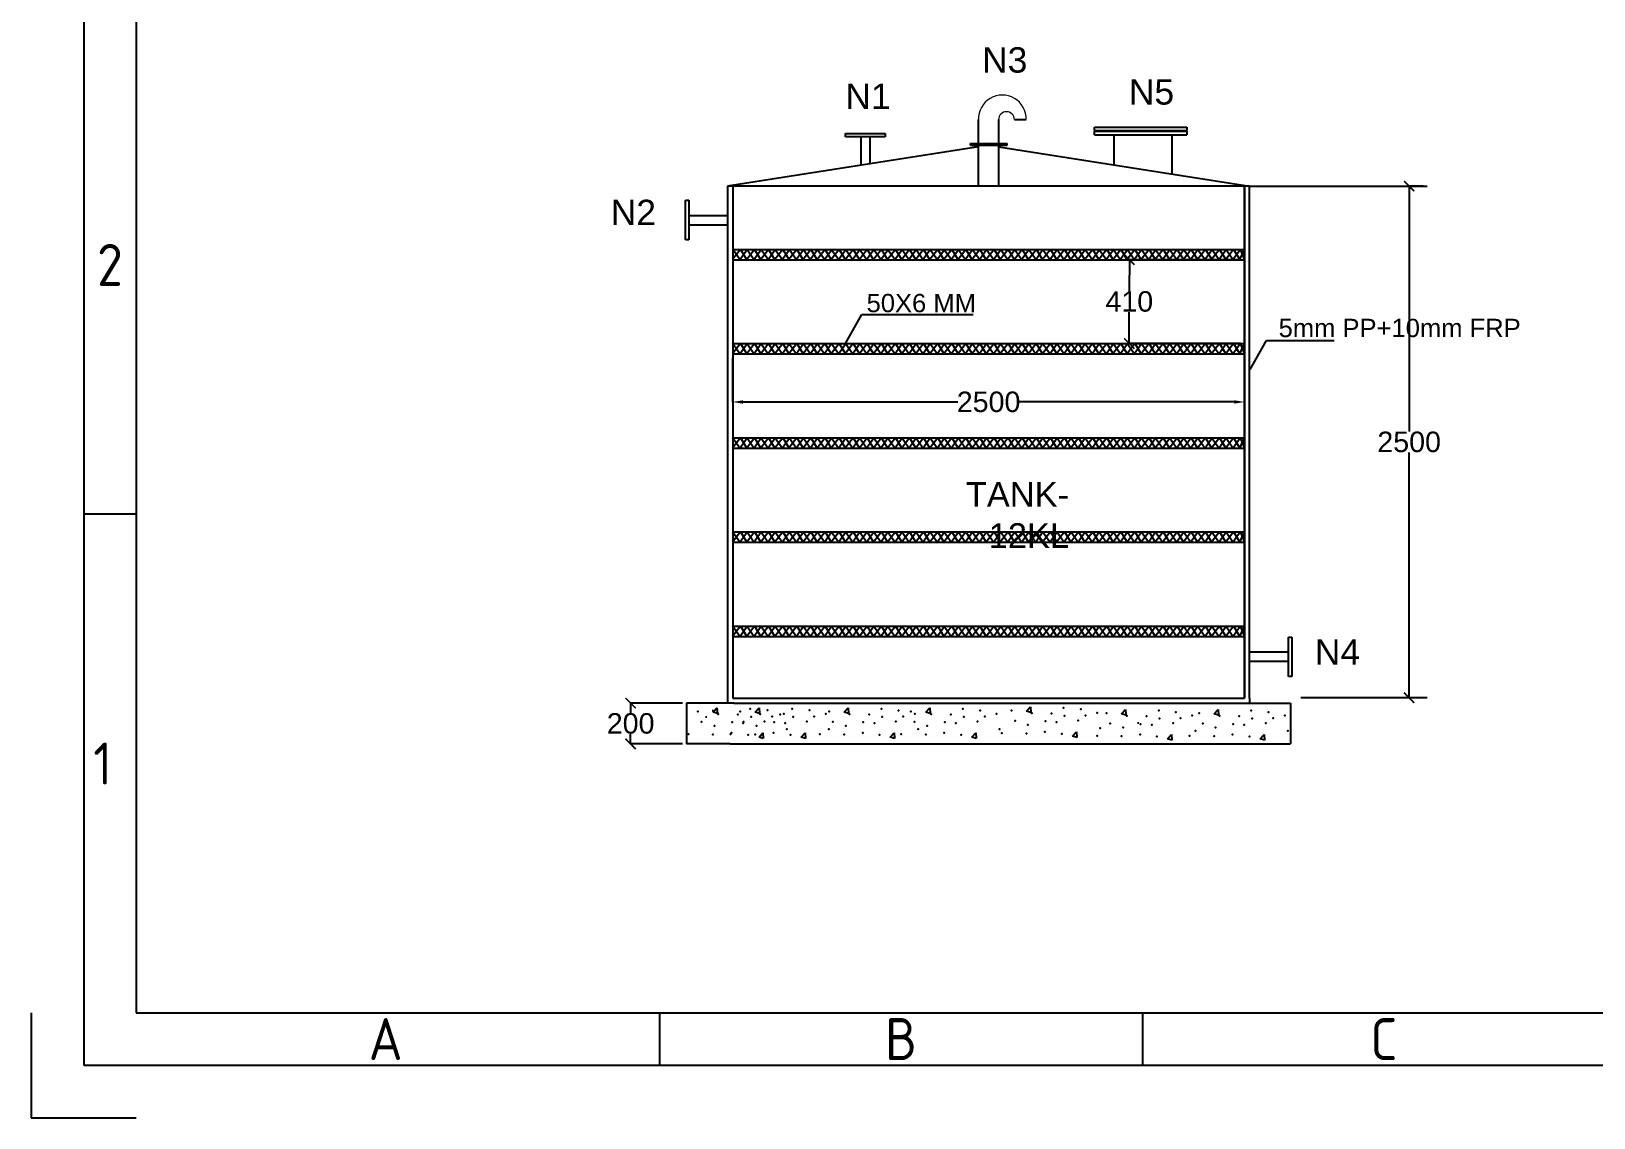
# Model space of a CAD drawing. Header units: millimetres. Extents: x 28040 to 97772, y -4599999986130 to 21571.
# Drawn here: x 45674 to 53305, y 10759 to 16065 of the extents above; entities that cross this region are included whole.
import ezdxf
from ezdxf.enums import TextEntityAlignment as Align

# ---------------------------------------------------------------- set-up
doc = ezdxf.new("R2010")
doc.units = ezdxf.units.MM
doc.header["$LTSCALE"] = 200
doc.header["$MEASUREMENT"] = 0
doc.styles.add('ISOCP', font='isocp.shx')
doc.styles.get("Standard").update_dxf_attribs({"font": 'arial.ttf'})
doc.dimstyles.get("Standard").update_dxf_attribs({"dimtxt": 100, "dimasz": 50, "dimexe": 0.18, "dimexo": 20, "dimgap": 0.5, "dimtad": 0, "dimtih": 1, "dimtoh": 1, "dimdec": 0, "dimzin": 0, "dimdsep": 46, "dimtxsty": 'Standard', "dimcen": 0.09, "dimadec": 0, "dimazin": 0, "dimtfac": 1, "dimtdec": 0, "dimtofl": 0, "dimtmove": 0, "dimatfit": 3, "dimfxl": 1, "dimtolj": 1, "dimtzin": 0, "dimarcsym": 0})

# ---------------------------------------------------------------- blocks, each defined once
blk = doc.blocks.new('*D99')
at = {"color": 0, "lineweight": -2, "transparency": 16777216}
for p, q in [((49099.7, 14469.4), (49099.7, 14254.2)), ((51599.8, 14469.4), (51599.8, 14254.2)), ((49149.7, 14254.4), (50199.2, 14254.4)), ((51549.8, 14254.4), (50500.2, 14254.4))]:
    blk.add_line(p, q, dxfattribs=at)
at = {"color": 0, "linetype": 'Continuous', "transparency": 16777216}
for points in [[(49149.7, 14262.7), (49149.7, 14246.1), (49099.7, 14254.4)], [(51549.8, 14262.7), (51549.8, 14246.1), (51599.8, 14254.4)]]:
    blk.add_solid(points, dxfattribs=at)
at = {"layer": 'Defpoints', "color": 0, "linetype": 'Continuous', "transparency": 16777216}
for p in [(49099.7, 14489.4), (51599.8, 14489.4), (51599.8, 14254.4)]:
    blk.add_point(p, dxfattribs=at)
at = {"color": 0, "linetype": 'Continuous', "transparency": 16777216, "insert": (50349.7, 14254.4), "char_height": 100, "attachment_point": 5}
blk.add_mtext('\\A1;2500', dxfattribs=at)
blk = doc.blocks.new('_ArchTick')
at = {"color": 0, "linetype": 'ByBlock', "const_width": 0.15}
blk.add_lwpolyline([(-0.5, -0.5), (0.5, 0.5)], dxfattribs=at)
blk = doc.blocks.new('*D96')
at = {"color": 0, "lineweight": -2, "transparency": 16777216}
for p, q in [((52472.3, 15308.1), (52403.6, 15308.1)), ((52403.7, 15308.1), (52403.7, 14110.6)), ((52403.7, 12809.9), (52403.7, 14007.4)), ((52472.3, 12809.9), (52403.6, 12809.9))]:
    blk.add_line(p, q, dxfattribs=at)
at = {"layer": 'Defpoints', "color": 0, "linetype": 'Continuous', "transparency": 16777216}
for p in [(52492.3, 15308.1), (52403.7, 12809.9), (52492.3, 12809.9)]:
    blk.add_point(p, dxfattribs=at)
at = {"color": 0, "linetype": 'Continuous', "lineweight": -2, "transparency": 16777216, "xscale": 50, "yscale": 50, "zscale": 50}
for p, rotation in [((52403.7, 15308.1), 90), ((52403.7, 12809.9), 270)]:
    blk.add_blockref('_ArchTick', p, dxfattribs=dict(at, rotation=rotation))
at = {"color": 0, "linetype": 'Continuous', "transparency": 16777216, "insert": (52403.7, 14059), "char_height": 100, "attachment_point": 5}
blk.add_mtext('\\A1;2500', dxfattribs=at)
blk = doc.blocks.new('*D97')
at = {"color": 0, "lineweight": -2, "transparency": 16777216}
for p, q in [((51579.9, 14949.4), (51036.9, 14949.8)), ((51037.1, 14949.8), (51037, 14796.3)), ((51036.9, 14539.8), (51037, 14693.2)), ((51579.6, 14539.4), (51036.7, 14539.8))]:
    blk.add_line(p, q, dxfattribs=at)
at = {"layer": 'Defpoints', "color": 0, "linetype": 'Continuous', "transparency": 16777216}
for p in [(51599.9, 14949.4), (51036.9, 14539.8), (51599.6, 14539.4)]:
    blk.add_point(p, dxfattribs=at)
at = {"color": 0, "linetype": 'Continuous', "lineweight": -2, "transparency": 16777216, "xscale": 50, "yscale": 50, "zscale": 50}
for p, rotation in [((51037.1, 14949.8), 89.96324963914192), ((51036.9, 14539.8), 269.9632496391418)]:
    blk.add_blockref('_ArchTick', p, dxfattribs=dict(at, rotation=rotation))
at = {"color": 0, "linetype": 'Continuous', "transparency": 16777216, "insert": (51037, 14744.8), "char_height": 100, "attachment_point": 5}
blk.add_mtext('\\A1;410', dxfattribs=at)
blk = doc.blocks.new('*D98')
at = {"color": 0, "lineweight": -2, "transparency": 16777216}
for p, q in [((48854.8, 12783.6), (48601.3, 12783.6)), ((48601.5, 12783.6), (48601.5, 12735.5)), ((48601.5, 12584.4), (48601.5, 12632.4)), ((48854.8, 12584.4), (48601.3, 12584.4))]:
    blk.add_line(p, q, dxfattribs=at)
at = {"layer": 'Defpoints', "color": 0, "linetype": 'Continuous', "transparency": 16777216}
for p in [(48874.8, 12783.6), (48601.5, 12584.4), (48874.8, 12584.4)]:
    blk.add_point(p, dxfattribs=at)
at = {"color": 0, "linetype": 'Continuous', "lineweight": -2, "transparency": 16777216, "xscale": 50, "yscale": 50, "zscale": 50}
for p, rotation in [((48601.5, 12783.6), 90), ((48601.5, 12584.4), 270)]:
    blk.add_blockref('_ArchTick', p, dxfattribs=dict(at, rotation=rotation))
at = {"color": 0, "linetype": 'Continuous', "transparency": 16777216, "insert": (48601.5, 12684), "char_height": 100, "attachment_point": 5}
blk.add_mtext('\\A1;200', dxfattribs=at)

msp = doc.modelspace()

# ---------------------------------------------------------------- hatches: boundary and pattern name
h = msp.add_hatch()
h.set_pattern_fill('AR-CONC', color=256, scale=150)
h.set_pattern_definition([(50, (52078.6, 13166), (1075.9, -94.13), [112.5, -1237.5]), (355, (52078.6, 13166), (-208.13, 1128.3), [90, -990]), (100.45, (52168.3, 13158.2), (867.76, 1034.16), [95.6, -1051.7]), (46.184, (52078.6, 13466), (1600.86, -248.3), [168.75, -1856.25]), (96.636, (52212, 13445.3), (1402, 1461.2), [143.4, -1577.57]), (351.184, (52078.6, 13466), (1402, 1461.2), [135, -1485]), (21, (52228.6, 13391), (895.36, -603.93), [112.5, -1237.5]), (326, (52228.6, 13391), (364.97, 1087.73), [90, -990]), (71.45, (52303.2, 13340.7), (1260.33, 483.8), [95.6, -1051.71]), (37.5, (52078.63, 13166.03), (18.24, 499.34), [0, -978, 0, -1005, 0, -993.75]), (7.5, (52078.6, 13166.03), (394.6, 591.62), [0, -573, 0, -955.5, 0, -378.75]), (327.5, (51744.13, 13166.03), (800.734, -33.83), [0, -375, 0, -1170, 0, -1552.5]), (317.5, (51594.1, 13166), (874.78, 150.16), [0, -487.5, 0, -777, 0, -1102.5])])
h.paths.add_polyline_path([(51824.8, 12783.6), (51624.8, 12783.6), (51604.8, 12783.6), (49104.8, 12783.6), (49074.8, 12783.6), (48874.8, 12783.6), (48874.8, 12584.4), (49057.4, 12584.4), (49087.4, 12584.4), (51587.4, 12584.4), (51607.3, 12584.4), (51807.3, 12584.4), (51824.8, 12584.4)])

# ---------------------------------------------------------------- linework, layer by layer
at = {"color": 0}
for p, q in [((45930.4, 21267.3), (45930.4, 11014.9)), ((46186.7, 21011), (46186.7, 11271.3)), ((46186.7, 13706.2), (45930.4, 13706.2)), ((45674.1, 11271.3), (45674.1, 10758.6)), ((46186.7, 11271.3), (60559.1, 11271.3)), ((48743.2, 11271.3), (48743.2, 11014.9)), ((51101.2, 11271.3), (51101.2, 11014.9)), ((45930.4, 11014.9), (60815.4, 11014.9)), ((45674.1, 10758.6), (46186.7, 10758.6))]:
    msp.add_line(p, q, dxfattribs=at)
at = {"linetype": 'Continuous'}
for p, q in [((50299.8, 15508.1), (50299.8, 15633.5)), ((50399.8, 15508.1), (50399.8, 15633.5)), ((50299.8, 15500.1), (49074.8, 15308.1)), ((50260.6, 15516.3), (50440.7, 15516.3)), ((50260.6, 15508.1), (50260.6, 15516.3)), ((50260.6, 15508.1), (50440.7, 15508.1)), ((50299.8, 15308.1), (50299.8, 15508.1)), ((50399.8, 15308.1), (50399.8, 15508.1)), ((50399.8, 15500.1), (51624.8, 15308.1)), ((50440.7, 15508.1), (50440.7, 15516.3)), ((49099.8, 15308.1), (49074.8, 15308.1)), ((51624.8, 15308.1), (52492.3, 15308.1)), ((49650.1, 14539.4), (49730.9, 14681.9)), ((49730.9, 14681.9), (50061.6, 14681.9)), ((50061.6, 14681.9), (50273.6, 14681.9)), ((51626.7, 14412.7), (51707.5, 14555.2)), ((51707.5, 14555.2), (52038.1, 14555.2)), ((52492.3, 12809.9), (51874.8, 12809.9))]:
    msp.add_line(p, q, dxfattribs=at)
for p, q in [((50476, 15633.5), (50533.7, 15633.5)), ((50866.2, 15597.2), (51318.3, 15597.2)), ((50866.2, 15580.2), (50866.2, 15597.2)), ((50866.2, 15580.2), (51318.3, 15580.2)), ((50866.2, 15576.5), (51318.3, 15576.5)), ((50866.2, 15559.5), (50866.2, 15576.5)), ((51318.3, 15597.2), (51318.3, 15580.2)), ((51318.3, 15576.5), (51318.3, 15559.5)), ((49651.3, 15566), (49725, 15566)), ((49651.3, 15549), (49651.3, 15566)), ((49725, 15549), (49651.3, 15549)), ((49725, 15566), (49770.3, 15566)), ((49725, 15549), (49725, 15410)), ((49844, 15549), (49725, 15549)), ((49770.3, 15566), (49844, 15566)), ((49770.3, 15549), (49770.3, 15417.1)), ((49844, 15566), (49844, 15549)), ((50866.2, 15559.5), (51318.3, 15559.5)), ((50961.9, 15559.5), (50961.2, 15412.1)), ((51244.6, 15559.5), (51244.6, 15367.7)), ((49074.8, 15308.1), (49074.8, 12806.3)), ((49099.8, 15308.1), (49099.8, 12808.1)), ((51624.8, 15308.1), (49099.8, 15308.1)), ((51599.8, 15308.1), (51599.8, 12808.1)), ((51599.8, 12808.1), (51599.8, 15308.1)), ((51599.8, 15308.1), (51599.8, 14848.1)), ((51624.8, 12808.1), (51624.8, 15308.1)), ((48868.9, 15165.6), (48868.9, 15239.3)), ((48868.9, 15239.3), (48885.9, 15239.3)), ((48885.9, 15239.3), (48885.9, 15120.3)), ((48868.9, 15120.3), (48868.9, 15165.6)), ((48868.9, 15046.6), (48868.9, 15120.3)), ((48885.9, 15165.6), (49074.8, 15165.6)), ((48885.9, 15120.3), (49074.8, 15120.3)), ((48885.9, 15120.3), (48885.9, 15046.6)), ((48885.9, 15046.6), (48868.9, 15046.6)), ((49138, 14999.4), (49099.7, 14949.5)), ((49099.8, 14999.4), (51599.8, 14999.4)), ((49134.7, 14949.5), (49099.8, 14999.4)), ((49134.7, 14949.5), (49170.4, 14999.4)), ((49138, 14999.4), (49168.6, 14949.4)), ((49206.8, 14999.4), (49168.5, 14949.5)), ((49203.6, 14949.5), (49168.6, 14999.4)), ((49203.6, 14949.5), (49239.2, 14999.4)), ((49206.8, 14999.4), (49237.4, 14949.4)), ((49275.6, 14999.4), (49237.3, 14949.5)), ((49272.4, 14949.5), (49237.4, 14999.4)), ((49272.4, 14949.5), (49308, 14999.4)), ((49275.6, 14999.4), (49306.2, 14949.4)), ((49344.4, 14999.4), (49306.1, 14949.5)), ((49341.2, 14949.5), (49306.2, 14999.4)), ((49341.2, 14949.5), (49376.8, 14999.4)), ((49344.4, 14999.4), (49375, 14949.4)), ((49413.2, 14999.4), (49374.9, 14949.5)), ((49410, 14949.5), (49375, 14999.4)), ((49410, 14949.5), (49445.6, 14999.4)), ((49413.2, 14999.4), (49443.9, 14949.4)), ((49482, 14999.4), (49443.7, 14949.5)), ((49478.8, 14949.5), (49443.9, 14999.4)), ((49478.8, 14949.5), (49514.4, 14999.4)), ((49482, 14999.4), (49512.7, 14949.4)), ((49550.8, 14999.4), (49512.5, 14949.5)), ((49547.6, 14949.5), (49512.7, 14999.4)), ((49547.6, 14949.5), (49583.3, 14999.4)), ((49550.8, 14999.4), (49581.5, 14949.4)), ((49619.6, 14999.4), (49581.3, 14949.5)), ((49616.4, 14949.5), (49581.5, 14999.4)), ((49616.4, 14949.5), (49652.1, 14999.4)), ((49619.6, 14999.4), (49650.3, 14949.4)), ((49688.4, 14999.4), (49650.1, 14949.5)), ((49685.2, 14949.5), (49650.3, 14999.4)), ((49685.2, 14949.5), (49720.9, 14999.4)), ((49688.4, 14999.4), (49719.1, 14949.4)), ((49757.3, 14999.4), (49718.9, 14949.5)), ((49754, 14949.5), (49719.1, 14999.4)), ((49754, 14949.5), (49789.7, 14999.4)), ((49757.3, 14999.4), (49787.9, 14949.4)), ((49826.1, 14999.4), (49787.7, 14949.5)), ((49822.8, 14949.5), (49787.9, 14999.4)), ((49822.8, 14949.5), (49858.5, 14999.4)), ((49826.1, 14999.4), (49856.7, 14949.4)), ((49894.9, 14999.4), (49856.5, 14949.5)), ((49891.6, 14949.5), (49856.7, 14999.4)), ((49891.6, 14949.5), (49927.3, 14999.4)), ((49894.9, 14999.4), (49925.5, 14949.4)), ((49963.7, 14999.4), (49925.3, 14949.5)), ((49960.4, 14949.5), (49925.5, 14999.4)), ((49960.4, 14949.5), (49996.1, 14999.4)), ((49963.7, 14999.4), (49994.3, 14949.4)), ((50032.5, 14999.4), (49994.2, 14949.5)), ((50029.2, 14949.5), (49994.3, 14999.4)), ((50029.2, 14949.5), (50064.9, 14999.4)), ((50032.5, 14999.4), (50063.1, 14949.4)), ((50101.3, 14999.4), (50063, 14949.5)), ((50098, 14949.5), (50063.1, 14999.4)), ((50098, 14949.5), (50133.7, 14999.4)), ((50101.3, 14999.4), (50131.9, 14949.4)), ((50170.1, 14999.4), (50131.8, 14949.5)), ((50166.9, 14949.5), (50131.9, 14999.4)), ((50166.9, 14949.5), (50202.5, 14999.4)), ((50170.1, 14999.4), (50200.7, 14949.4)), ((50238.9, 14999.4), (50200.6, 14949.5)), ((50235.7, 14949.5), (50200.7, 14999.4)), ((50235.7, 14949.5), (50271.3, 14999.4)), ((50238.9, 14999.4), (50269.5, 14949.4)), ((50307.7, 14999.4), (50269.4, 14949.5)), ((50304.5, 14949.5), (50269.5, 14999.4)), ((50304.5, 14949.5), (50340.1, 14999.4)), ((50307.7, 14999.4), (50338.4, 14949.4)), ((50376.5, 14999.4), (50338.2, 14949.5)), ((50373.3, 14949.5), (50338.4, 14999.4)), ((50373.3, 14949.5), (50408.9, 14999.4)), ((50376.5, 14999.4), (50407.2, 14949.4)), ((50445.3, 14999.4), (50407, 14949.5)), ((50442.1, 14949.5), (50407.2, 14999.4)), ((50442.1, 14949.5), (50477.7, 14999.4)), ((50445.3, 14999.4), (50476, 14949.4)), ((50514.1, 14999.4), (50475.8, 14949.5)), ((50510.9, 14949.5), (50476, 14999.4)), ((50510.9, 14949.5), (50546.6, 14999.4)), ((50514.1, 14999.4), (50544.8, 14949.4)), ((50582.9, 14999.4), (50544.6, 14949.5)), ((50579.7, 14949.5), (50544.8, 14999.4)), ((50579.7, 14949.5), (50615.4, 14999.4)), ((50582.9, 14999.4), (50613.6, 14949.4)), ((50651.8, 14999.4), (50613.4, 14949.5)), ((50648.5, 14949.5), (50613.6, 14999.4)), ((50648.5, 14949.5), (50684.2, 14999.4)), ((50651.8, 14999.4), (50682.4, 14949.4)), ((50720.6, 14999.4), (50682.2, 14949.5)), ((50717.3, 14949.5), (50682.4, 14999.4)), ((50717.3, 14949.5), (50753, 14999.4)), ((50720.6, 14999.4), (50751.2, 14949.4)), ((50789.4, 14999.4), (50751, 14949.5)), ((50786.1, 14949.5), (50751.2, 14999.4)), ((50786.1, 14949.5), (50821.8, 14999.4)), ((50789.4, 14999.4), (50820, 14949.4)), ((50858.2, 14999.4), (50819.8, 14949.5)), ((50854.9, 14949.5), (50820, 14999.4)), ((50854.9, 14949.5), (50890.6, 14999.4)), ((50858.2, 14999.4), (50888.8, 14949.4)), ((50927, 14999.4), (50888.6, 14949.5)), ((50923.7, 14949.5), (50888.8, 14999.4)), ((50923.7, 14949.5), (50959.4, 14999.4)), ((50927, 14999.4), (50957.6, 14949.4)), ((50995.8, 14999.4), (50957.5, 14949.5)), ((50992.5, 14949.5), (50957.6, 14999.4)), ((50992.5, 14949.5), (51028.2, 14999.4)), ((50995.8, 14999.4), (51026.4, 14949.4)), ((51064.6, 14999.4), (51026.3, 14949.5)), ((51061.3, 14949.5), (51026.4, 14999.4)), ((51061.3, 14949.5), (51097, 14999.4)), ((51064.6, 14999.4), (51095.2, 14949.4)), ((51133.4, 14999.5), (51095.1, 14949.6)), ((51130.2, 14949.6), (51095.2, 14999.5)), ((51130.2, 14949.6), (51165.8, 14999.5)), ((51133.4, 14999.5), (51164, 14949.5)), ((51202.2, 14999.5), (51163.9, 14949.6)), ((51199, 14949.6), (51164, 14999.5)), ((51199, 14949.6), (51234.6, 14999.5)), ((51202.2, 14999.5), (51232.8, 14949.5)), ((51271, 14999.5), (51232.7, 14949.6)), ((51267.8, 14949.6), (51232.8, 14999.5)), ((51267.8, 14949.6), (51303.4, 14999.5)), ((51271, 14999.5), (51301.7, 14949.5)), ((51339.8, 14999.5), (51301.5, 14949.6)), ((51336.6, 14949.6), (51301.7, 14999.5)), ((51336.6, 14949.6), (51372.2, 14999.5)), ((51339.8, 14999.5), (51370.5, 14949.5)), ((51408.6, 14999.5), (51370.3, 14949.6)), ((51405.4, 14949.6), (51370.5, 14999.5)), ((51405.4, 14949.6), (51441.1, 14999.5)), ((51408.6, 14999.5), (51439.3, 14949.5)), ((51477.4, 14999.5), (51439.1, 14949.6)), ((51474.2, 14949.6), (51439.3, 14999.5)), ((51474.2, 14949.6), (51509.9, 14999.5)), ((51477.4, 14999.5), (51508.1, 14949.5)), ((51546.2, 14999.5), (51507.9, 14949.6)), ((51543, 14949.6), (51508.1, 14999.5)), ((51543, 14949.6), (51578.7, 14999.5)), ((51546.2, 14999.5), (51576.9, 14949.5)), ((51576.9, 14949.5), (51599.8, 14999.4)), ((51578.7, 14999.5), (51599.9, 14949.4)), ((49099.8, 14949.4), (51599.9, 14949.4)), ((49137.8, 14539.4), (49099.5, 14489.5)), ((49099.7, 14539.4), (51599.6, 14539.4)), ((49134.6, 14489.5), (49099.7, 14539.4)), ((49134.6, 14489.5), (49170.3, 14539.4)), ((49137.8, 14539.4), (49168.5, 14489.4)), ((49206.7, 14539.4), (49168.3, 14489.5)), ((49203.4, 14489.5), (49168.5, 14539.4)), ((49203.4, 14489.5), (49239.1, 14539.4)), ((49206.7, 14539.4), (49237.3, 14489.4)), ((49275.5, 14539.4), (49237.1, 14489.5)), ((49272.2, 14489.5), (49237.3, 14539.4)), ((49272.2, 14489.5), (49307.9, 14539.4)), ((49275.5, 14539.4), (49306.1, 14489.4)), ((49344.3, 14539.4), (49305.9, 14489.5)), ((49341, 14489.5), (49306.1, 14539.4)), ((49341, 14489.5), (49376.7, 14539.4)), ((49344.3, 14539.4), (49374.9, 14489.4)), ((49413.1, 14539.4), (49374.7, 14489.5)), ((49409.8, 14489.5), (49374.9, 14539.4)), ((49409.8, 14489.5), (49445.5, 14539.4)), ((49413.1, 14539.4), (49443.7, 14489.4)), ((49481.9, 14539.4), (49443.5, 14489.5)), ((49478.6, 14489.5), (49443.7, 14539.4)), ((49478.6, 14489.5), (49514.3, 14539.4)), ((49481.9, 14539.4), (49512.5, 14489.4)), ((49550.7, 14539.4), (49512.4, 14489.5)), ((49547.4, 14489.5), (49512.5, 14539.4)), ((49547.4, 14489.5), (49583.1, 14539.4)), ((49550.7, 14539.4), (49581.3, 14489.4)), ((49619.5, 14539.4), (49581.2, 14489.5)), ((49616.3, 14489.5), (49581.3, 14539.4)), ((49616.3, 14489.5), (49651.9, 14539.4)), ((49619.5, 14539.4), (49650.1, 14489.4)), ((49688.3, 14539.4), (49650, 14489.5)), ((49685.1, 14489.5), (49650.1, 14539.4)), ((49685.1, 14489.5), (49720.7, 14539.4)), ((49688.3, 14539.4), (49718.9, 14489.4)), ((49757.1, 14539.4), (49718.8, 14489.5)), ((49753.9, 14489.5), (49718.9, 14539.4)), ((49753.9, 14489.5), (49789.5, 14539.4)), ((49757.1, 14539.4), (49787.7, 14489.4)), ((49825.9, 14539.4), (49787.6, 14489.5)), ((49822.7, 14489.5), (49787.7, 14539.4)), ((49822.7, 14489.5), (49858.3, 14539.4)), ((49825.9, 14539.4), (49856.6, 14489.4)), ((49894.7, 14539.4), (49856.4, 14489.5)), ((49891.5, 14489.5), (49856.6, 14539.4)), ((49891.5, 14489.5), (49927.1, 14539.4)), ((49894.7, 14539.4), (49925.4, 14489.4)), ((49963.5, 14539.4), (49925.2, 14489.5)), ((49960.3, 14489.5), (49925.4, 14539.4)), ((49960.3, 14489.5), (49996, 14539.4)), ((49963.5, 14539.4), (49994.2, 14489.4)), ((50032.3, 14539.4), (49994, 14489.5)), ((50029.1, 14489.5), (49994.2, 14539.4)), ((50029.1, 14489.5), (50064.8, 14539.4)), ((50032.3, 14539.4), (50063, 14489.4)), ((50101.1, 14539.4), (50062.8, 14489.5)), ((50097.9, 14489.5), (50063, 14539.4)), ((50097.9, 14489.5), (50133.6, 14539.4)), ((50101.1, 14539.4), (50131.8, 14489.4)), ((50170, 14539.4), (50131.6, 14489.5)), ((50166.7, 14489.5), (50131.8, 14539.4)), ((50166.7, 14489.5), (50202.4, 14539.4)), ((50170, 14539.4), (50200.6, 14489.4)), ((50238.8, 14539.4), (50200.4, 14489.5)), ((50235.5, 14489.5), (50200.6, 14539.4)), ((50235.5, 14489.5), (50271.2, 14539.4)), ((50238.8, 14539.4), (50269.4, 14489.4)), ((50307.6, 14539.4), (50269.2, 14489.5)), ((50304.3, 14489.5), (50269.4, 14539.4)), ((50304.3, 14489.5), (50340, 14539.4)), ((50307.6, 14539.4), (50338.2, 14489.4)), ((50376.4, 14539.4), (50338, 14489.5)), ((50373.1, 14489.5), (50338.2, 14539.4)), ((50373.1, 14489.5), (50408.8, 14539.4)), ((50376.4, 14539.4), (50407, 14489.4)), ((50445.2, 14539.4), (50406.9, 14489.5)), ((50441.9, 14489.5), (50407, 14539.4)), ((50441.9, 14489.5), (50477.6, 14539.4)), ((50445.2, 14539.4), (50475.8, 14489.4)), ((50514, 14539.4), (50475.7, 14489.5)), ((50510.7, 14489.5), (50475.8, 14539.4)), ((50510.7, 14489.5), (50546.4, 14539.4)), ((50514, 14539.4), (50544.6, 14489.4)), ((50582.8, 14539.4), (50544.5, 14489.5)), ((50579.6, 14489.5), (50544.6, 14539.4)), ((50579.6, 14489.5), (50615.2, 14539.4)), ((50582.8, 14539.4), (50613.4, 14489.4)), ((50651.6, 14539.4), (50613.3, 14489.5)), ((50648.4, 14489.5), (50613.4, 14539.4)), ((50648.4, 14489.5), (50684, 14539.4)), ((50651.6, 14539.4), (50682.2, 14489.4)), ((50720.4, 14539.4), (50682.1, 14489.5)), ((50717.2, 14489.5), (50682.2, 14539.4)), ((50717.2, 14489.5), (50752.8, 14539.4)), ((50720.4, 14539.4), (50751.1, 14489.4)), ((50789.2, 14539.4), (50750.9, 14489.5)), ((50786, 14489.5), (50751.1, 14539.4)), ((50786, 14489.5), (50821.6, 14539.4)), ((50789.2, 14539.4), (50819.9, 14489.4)), ((50858, 14539.4), (50819.7, 14489.5)), ((50854.8, 14489.5), (50819.9, 14539.4)), ((50854.8, 14489.5), (50890.4, 14539.4)), ((50858, 14539.4), (50888.7, 14489.4)), ((50926.8, 14539.4), (50888.5, 14489.5)), ((50923.6, 14489.5), (50888.7, 14539.4)), ((50923.6, 14489.5), (50959.3, 14539.4)), ((50926.8, 14539.4), (50957.5, 14489.4)), ((50995.6, 14539.4), (50957.3, 14489.5)), ((50992.4, 14489.5), (50957.5, 14539.4)), ((50992.4, 14489.5), (51028.1, 14539.4)), ((50995.6, 14539.4), (51026.3, 14489.4)), ((51064.5, 14539.4), (51026.1, 14489.5)), ((51061.2, 14489.5), (51026.3, 14539.4)), ((51061.2, 14489.5), (51096.9, 14539.4)), ((51064.5, 14539.4), (51095.1, 14489.4)), ((51133.3, 14539.5), (51094.9, 14489.6)), ((51130, 14489.6), (51095.1, 14539.5)), ((51130, 14489.6), (51165.7, 14539.5)), ((51133.3, 14539.5), (51163.9, 14489.5)), ((51202.1, 14539.5), (51163.7, 14489.6)), ((51198.8, 14489.6), (51163.9, 14539.5)), ((51198.8, 14489.6), (51234.5, 14539.5)), ((51202.1, 14539.5), (51232.7, 14489.5)), ((51270.9, 14539.5), (51232.5, 14489.6)), ((51267.6, 14489.6), (51232.7, 14539.5)), ((51267.6, 14489.6), (51303.3, 14539.5)), ((51270.9, 14539.5), (51301.5, 14489.5)), ((51339.7, 14539.5), (51301.3, 14489.6)), ((51336.4, 14489.6), (51301.5, 14539.5)), ((51336.4, 14489.6), (51372.1, 14539.5)), ((51339.7, 14539.5), (51370.3, 14489.5)), ((51408.5, 14539.5), (51370.2, 14489.6)), ((51405.2, 14489.6), (51370.3, 14539.5)), ((51405.2, 14489.6), (51440.9, 14539.5)), ((51408.5, 14539.5), (51439.1, 14489.5)), ((51477.3, 14539.5), (51439, 14489.6)), ((51474, 14489.6), (51439.1, 14539.5)), ((51474, 14489.6), (51509.7, 14539.5)), ((51477.3, 14539.5), (51507.9, 14489.5)), ((51546.1, 14539.5), (51507.8, 14489.6)), ((51542.9, 14489.6), (51507.9, 14539.5)), ((51542.9, 14489.6), (51578.5, 14539.5)), ((51546.1, 14539.5), (51576.7, 14489.5)), ((51576.7, 14489.5), (51599.6, 14539.4)), ((51578.5, 14539.5), (51599.8, 14489.4)), ((49099.7, 14489.4), (51599.8, 14489.4)), ((49137.9, 14079.4), (49099.6, 14029.5)), ((49099.7, 14079.4), (51599.7, 14079.4)), ((49134.7, 14029.5), (49099.7, 14079.4)), ((49134.7, 14029.5), (49170.3, 14079.4)), ((49137.9, 14079.4), (49168.5, 14029.4)), ((49206.7, 14079.4), (49168.4, 14029.5)), ((49203.5, 14029.5), (49168.5, 14079.4)), ((49203.5, 14029.5), (49239.1, 14079.4)), ((49206.7, 14079.4), (49237.4, 14029.4)), ((49275.5, 14079.4), (49237.2, 14029.5)), ((49272.3, 14029.5), (49237.4, 14079.4)), ((49272.3, 14029.5), (49307.9, 14079.4)), ((49275.5, 14079.4), (49306.2, 14029.4)), ((49344.3, 14079.4), (49306, 14029.5)), ((49341.1, 14029.5), (49306.2, 14079.4)), ((49341.1, 14029.5), (49376.7, 14079.4)), ((49344.3, 14079.4), (49375, 14029.4)), ((49413.1, 14079.4), (49374.8, 14029.5)), ((49409.9, 14029.5), (49375, 14079.4)), ((49409.9, 14029.5), (49445.6, 14079.4)), ((49413.1, 14079.4), (49443.8, 14029.4)), ((49481.9, 14079.4), (49443.6, 14029.5)), ((49478.7, 14029.5), (49443.8, 14079.4)), ((49478.7, 14029.5), (49514.4, 14079.4)), ((49481.9, 14079.4), (49512.6, 14029.4)), ((49550.8, 14079.4), (49512.4, 14029.5)), ((49547.5, 14029.5), (49512.6, 14079.4)), ((49547.5, 14029.5), (49583.2, 14079.4)), ((49550.8, 14079.4), (49581.4, 14029.4)), ((49619.6, 14079.4), (49581.2, 14029.5)), ((49616.3, 14029.5), (49581.4, 14079.4)), ((49616.3, 14029.5), (49652, 14079.4)), ((49619.6, 14079.4), (49650.2, 14029.4)), ((49688.4, 14079.4), (49650, 14029.5)), ((49685.1, 14029.5), (49650.2, 14079.4)), ((49685.1, 14029.5), (49720.8, 14079.4)), ((49688.4, 14079.4), (49719, 14029.4)), ((49757.2, 14079.4), (49718.8, 14029.5)), ((49753.9, 14029.5), (49719, 14079.4)), ((49753.9, 14029.5), (49789.6, 14079.4)), ((49757.2, 14079.4), (49787.8, 14029.4)), ((49826, 14079.4), (49787.6, 14029.5)), ((49822.7, 14029.5), (49787.8, 14079.4)), ((49822.7, 14029.5), (49858.4, 14079.4)), ((49826, 14079.4), (49856.6, 14029.4)), ((49894.8, 14079.4), (49856.5, 14029.5)), ((49891.5, 14029.5), (49856.6, 14079.4)), ((49891.5, 14029.5), (49927.2, 14079.4)), ((49894.8, 14079.4), (49925.4, 14029.4)), ((49963.6, 14079.4), (49925.3, 14029.5)), ((49960.3, 14029.5), (49925.4, 14079.4)), ((49960.3, 14029.5), (49996, 14079.4)), ((49963.6, 14079.4), (49994.2, 14029.4)), ((50032.4, 14079.4), (49994.1, 14029.5)), ((50029.2, 14029.5), (49994.2, 14079.4)), ((50029.2, 14029.5), (50064.8, 14079.4)), ((50032.4, 14079.4), (50063, 14029.4)), ((50101.2, 14079.4), (50062.9, 14029.5)), ((50098, 14029.5), (50063, 14079.4)), ((50098, 14029.5), (50133.6, 14079.4)), ((50101.2, 14079.4), (50131.8, 14029.4)), ((50170, 14079.4), (50131.7, 14029.5)), ((50166.8, 14029.5), (50131.8, 14079.4)), ((50166.8, 14029.5), (50202.4, 14079.4)), ((50170, 14079.4), (50200.7, 14029.4)), ((50238.8, 14079.4), (50200.5, 14029.5)), ((50235.6, 14029.5), (50200.7, 14079.4)), ((50235.6, 14029.5), (50271.2, 14079.4)), ((50238.8, 14079.4), (50269.5, 14029.4)), ((50307.6, 14079.4), (50269.3, 14029.5)), ((50304.4, 14029.5), (50269.5, 14079.4)), ((50304.4, 14029.5), (50340, 14079.4)), ((50307.6, 14079.4), (50338.3, 14029.4)), ((50376.4, 14079.4), (50338.1, 14029.5)), ((50373.2, 14029.5), (50338.3, 14079.4)), ((50373.2, 14029.5), (50408.9, 14079.4)), ((50376.4, 14079.4), (50407.1, 14029.4)), ((50445.2, 14079.4), (50406.9, 14029.5)), ((50442, 14029.5), (50407.1, 14079.4)), ((50442, 14029.5), (50477.7, 14079.4)), ((50445.2, 14079.4), (50475.9, 14029.4)), ((50514.1, 14079.4), (50475.7, 14029.5)), ((50510.8, 14029.5), (50475.9, 14079.4)), ((50510.8, 14029.5), (50546.5, 14079.4)), ((50514.1, 14079.4), (50544.7, 14029.4)), ((50582.9, 14079.4), (50544.5, 14029.5)), ((50579.6, 14029.5), (50544.7, 14079.4)), ((50579.6, 14029.5), (50615.3, 14079.4)), ((50582.9, 14079.4), (50613.5, 14029.4)), ((50651.7, 14079.4), (50613.3, 14029.5)), ((50648.4, 14029.5), (50613.5, 14079.4)), ((50648.4, 14029.5), (50684.1, 14079.4)), ((50651.7, 14079.4), (50682.3, 14029.4)), ((50720.5, 14079.4), (50682.1, 14029.5)), ((50717.2, 14029.5), (50682.3, 14079.4)), ((50717.2, 14029.5), (50752.9, 14079.4)), ((50720.5, 14079.4), (50751.1, 14029.4)), ((50789.3, 14079.4), (50750.9, 14029.5)), ((50786, 14029.5), (50751.1, 14079.4)), ((50786, 14029.5), (50821.7, 14079.4)), ((50789.3, 14079.4), (50819.9, 14029.4)), ((50858.1, 14079.4), (50819.8, 14029.5)), ((50854.8, 14029.5), (50819.9, 14079.4)), ((50854.8, 14029.5), (50890.5, 14079.4)), ((50858.1, 14079.4), (50888.7, 14029.4)), ((50926.9, 14079.4), (50888.6, 14029.5)), ((50923.7, 14029.5), (50888.7, 14079.4)), ((50923.7, 14029.5), (50959.3, 14079.4)), ((50926.9, 14079.4), (50957.5, 14029.4)), ((50995.7, 14079.4), (50957.4, 14029.5)), ((50992.5, 14029.5), (50957.5, 14079.4)), ((50992.5, 14029.5), (51028.1, 14079.4)), ((50995.7, 14079.4), (51026.3, 14029.4)), ((51064.5, 14079.4), (51026.2, 14029.5)), ((51061.3, 14029.5), (51026.3, 14079.4)), ((51061.3, 14029.5), (51096.9, 14079.4)), ((51064.5, 14079.4), (51095.1, 14029.4)), ((51133.3, 14079.5), (51095, 14029.6)), ((51130.1, 14029.6), (51095.1, 14079.5)), ((51130.1, 14029.6), (51165.7, 14079.5)), ((51133.3, 14079.5), (51164, 14029.5)), ((51202.1, 14079.5), (51163.8, 14029.6)), ((51198.9, 14029.6), (51164, 14079.5)), ((51198.9, 14029.6), (51234.5, 14079.5)), ((51202.1, 14079.5), (51232.8, 14029.5)), ((51270.9, 14079.5), (51232.6, 14029.6)), ((51267.7, 14029.6), (51232.8, 14079.5)), ((51267.7, 14029.6), (51303.4, 14079.5)), ((51270.9, 14079.5), (51301.6, 14029.5)), ((51339.7, 14079.5), (51301.4, 14029.6)), ((51336.5, 14029.6), (51301.6, 14079.5)), ((51336.5, 14029.6), (51372.2, 14079.5)), ((51339.7, 14079.5), (51370.4, 14029.5)), ((51408.6, 14079.5), (51370.2, 14029.6)), ((51405.3, 14029.6), (51370.4, 14079.5)), ((51405.3, 14029.6), (51441, 14079.5)), ((51408.6, 14079.5), (51439.2, 14029.5)), ((51477.4, 14079.5), (51439, 14029.6)), ((51474.1, 14029.6), (51439.2, 14079.5)), ((51474.1, 14029.6), (51509.8, 14079.5)), ((51477.4, 14079.5), (51508, 14029.5)), ((51546.2, 14079.5), (51507.8, 14029.6)), ((51542.9, 14029.6), (51508, 14079.5)), ((51542.9, 14029.6), (51578.6, 14079.5)), ((51546.2, 14079.5), (51576.8, 14029.5)), ((51576.8, 14029.5), (51599.7, 14079.4)), ((51578.6, 14079.5), (51599.8, 14029.4)), ((49099.7, 14029.4), (51599.8, 14029.4)), ((49137.9, 13619.4), (49099.6, 13569.5)), ((49099.7, 13619.4), (51599.7, 13619.4)), ((49134.7, 13569.5), (49099.7, 13619.4)), ((49134.7, 13569.5), (49170.3, 13619.4)), ((49137.9, 13619.4), (49168.5, 13569.4)), ((49206.7, 13619.4), (49168.4, 13569.5)), ((49203.5, 13569.5), (49168.5, 13619.4)), ((49203.5, 13569.5), (49239.1, 13619.4)), ((49206.7, 13619.4), (49237.4, 13569.4)), ((49275.5, 13619.4), (49237.2, 13569.5)), ((49272.3, 13569.5), (49237.4, 13619.4)), ((49272.3, 13569.5), (49307.9, 13619.4)), ((49275.5, 13619.4), (49306.2, 13569.4)), ((49344.3, 13619.4), (49306, 13569.5)), ((49341.1, 13569.5), (49306.2, 13619.4)), ((49341.1, 13569.5), (49376.7, 13619.4)), ((49344.3, 13619.4), (49375, 13569.4)), ((49413.1, 13619.4), (49374.8, 13569.5)), ((49409.9, 13569.5), (49375, 13619.4)), ((49409.9, 13569.5), (49445.6, 13619.4)), ((49413.1, 13619.4), (49443.8, 13569.4)), ((49481.9, 13619.4), (49443.6, 13569.5)), ((49478.7, 13569.5), (49443.8, 13619.4)), ((49478.7, 13569.5), (49514.4, 13619.4)), ((49481.9, 13619.4), (49512.6, 13569.4)), ((49550.8, 13619.4), (49512.4, 13569.5)), ((49547.5, 13569.5), (49512.6, 13619.4)), ((49547.5, 13569.5), (49583.2, 13619.4)), ((49550.8, 13619.4), (49581.4, 13569.4)), ((49619.6, 13619.4), (49581.2, 13569.5)), ((49616.3, 13569.5), (49581.4, 13619.4)), ((49616.3, 13569.5), (49652, 13619.4)), ((49619.6, 13619.4), (49650.2, 13569.4)), ((49688.4, 13619.4), (49650, 13569.5)), ((49685.1, 13569.5), (49650.2, 13619.4)), ((49685.1, 13569.5), (49720.8, 13619.4)), ((49688.4, 13619.4), (49719, 13569.4)), ((49757.2, 13619.4), (49718.8, 13569.5)), ((49753.9, 13569.5), (49719, 13619.4)), ((49753.9, 13569.5), (49789.6, 13619.4)), ((49757.2, 13619.4), (49787.8, 13569.4)), ((49826, 13619.4), (49787.6, 13569.5)), ((49822.7, 13569.5), (49787.8, 13619.4)), ((49822.7, 13569.5), (49858.4, 13619.4)), ((49826, 13619.4), (49856.6, 13569.4)), ((49894.8, 13619.4), (49856.5, 13569.5)), ((49891.5, 13569.5), (49856.6, 13619.4)), ((49891.5, 13569.5), (49927.2, 13619.4)), ((49894.8, 13619.4), (49925.4, 13569.4)), ((49963.6, 13619.4), (49925.3, 13569.5)), ((49960.3, 13569.5), (49925.4, 13619.4)), ((49960.3, 13569.5), (49996, 13619.4)), ((49963.6, 13619.4), (49994.2, 13569.4)), ((50032.4, 13619.4), (49994.1, 13569.5)), ((50029.2, 13569.5), (49994.2, 13619.4)), ((50029.2, 13569.5), (50064.8, 13619.4)), ((50032.4, 13619.4), (50063, 13569.4)), ((50101.2, 13619.4), (50062.9, 13569.5)), ((50098, 13569.5), (50063, 13619.4)), ((50098, 13569.5), (50133.6, 13619.4)), ((50101.2, 13619.4), (50131.8, 13569.4)), ((50170, 13619.4), (50131.7, 13569.5)), ((50166.8, 13569.5), (50131.8, 13619.4)), ((50166.8, 13569.5), (50202.4, 13619.4)), ((50170, 13619.4), (50200.7, 13569.4)), ((50238.8, 13619.4), (50200.5, 13569.5)), ((50235.6, 13569.5), (50200.7, 13619.4)), ((50235.6, 13569.5), (50271.2, 13619.4)), ((50238.8, 13619.4), (50269.5, 13569.4)), ((50307.6, 13619.4), (50269.3, 13569.5)), ((50304.4, 13569.5), (50269.5, 13619.4)), ((50304.4, 13569.5), (50340, 13619.4)), ((50307.6, 13619.4), (50338.3, 13569.4)), ((50376.4, 13619.4), (50338.1, 13569.5)), ((50373.2, 13569.5), (50338.3, 13619.4)), ((50373.2, 13569.5), (50408.9, 13619.4)), ((50376.4, 13619.4), (50407.1, 13569.4)), ((50445.2, 13619.4), (50406.9, 13569.5)), ((50442, 13569.5), (50407.1, 13619.4)), ((50442, 13569.5), (50477.7, 13619.4)), ((50445.2, 13619.4), (50475.9, 13569.4)), ((50514.1, 13619.4), (50475.7, 13569.5)), ((50510.8, 13569.5), (50475.9, 13619.4)), ((50510.8, 13569.5), (50546.5, 13619.4)), ((50514.1, 13619.4), (50544.7, 13569.4)), ((50582.9, 13619.4), (50544.5, 13569.5)), ((50579.6, 13569.5), (50544.7, 13619.4)), ((50579.6, 13569.5), (50615.3, 13619.4)), ((50582.9, 13619.4), (50613.5, 13569.4)), ((50651.7, 13619.4), (50613.3, 13569.5)), ((50648.4, 13569.5), (50613.5, 13619.4)), ((50648.4, 13569.5), (50684.1, 13619.4)), ((50651.7, 13619.4), (50682.3, 13569.4)), ((50720.5, 13619.4), (50682.1, 13569.5)), ((50717.2, 13569.5), (50682.3, 13619.4)), ((50717.2, 13569.5), (50752.9, 13619.4)), ((50720.5, 13619.4), (50751.1, 13569.4)), ((50789.3, 13619.4), (50750.9, 13569.5)), ((50786, 13569.5), (50751.1, 13619.4)), ((50786, 13569.5), (50821.7, 13619.4)), ((50789.3, 13619.4), (50819.9, 13569.4)), ((50858.1, 13619.4), (50819.8, 13569.5)), ((50854.8, 13569.5), (50819.9, 13619.4)), ((50854.8, 13569.5), (50890.5, 13619.4)), ((50858.1, 13619.4), (50888.7, 13569.4)), ((50926.9, 13619.4), (50888.6, 13569.5)), ((50923.7, 13569.5), (50888.7, 13619.4)), ((50923.7, 13569.5), (50959.3, 13619.4)), ((50926.9, 13619.4), (50957.5, 13569.4)), ((50995.7, 13619.4), (50957.4, 13569.5)), ((50992.5, 13569.5), (50957.5, 13619.4)), ((50992.5, 13569.5), (51028.1, 13619.4)), ((50995.7, 13619.4), (51026.3, 13569.4)), ((51064.5, 13619.4), (51026.2, 13569.5)), ((51061.3, 13569.5), (51026.3, 13619.4)), ((51061.3, 13569.5), (51096.9, 13619.4)), ((51064.5, 13619.4), (51095.1, 13569.4)), ((51133.3, 13619.5), (51095, 13569.6)), ((51130.1, 13569.6), (51095.1, 13619.5)), ((51130.1, 13569.6), (51165.7, 13619.5)), ((51133.3, 13619.5), (51164, 13569.5)), ((51202.1, 13619.5), (51163.8, 13569.6)), ((51198.9, 13569.6), (51164, 13619.5)), ((51198.9, 13569.6), (51234.5, 13619.5)), ((51202.1, 13619.5), (51232.8, 13569.5)), ((51270.9, 13619.5), (51232.6, 13569.6)), ((51267.7, 13569.6), (51232.8, 13619.5)), ((51267.7, 13569.6), (51303.4, 13619.5)), ((51270.9, 13619.5), (51301.6, 13569.5)), ((51339.7, 13619.5), (51301.4, 13569.6)), ((51336.5, 13569.6), (51301.6, 13619.5)), ((51336.5, 13569.6), (51372.2, 13619.5)), ((51339.7, 13619.5), (51370.4, 13569.5)), ((51408.6, 13619.5), (51370.2, 13569.6)), ((51405.3, 13569.6), (51370.4, 13619.5)), ((51405.3, 13569.6), (51441, 13619.5)), ((51408.6, 13619.5), (51439.2, 13569.5)), ((51477.4, 13619.5), (51439, 13569.6)), ((51474.1, 13569.6), (51439.2, 13619.5)), ((51474.1, 13569.6), (51509.8, 13619.5)), ((51477.4, 13619.5), (51508, 13569.5)), ((51546.2, 13619.5), (51507.8, 13569.6)), ((51542.9, 13569.6), (51508, 13619.5)), ((51542.9, 13569.6), (51578.6, 13619.5)), ((51546.2, 13619.5), (51576.8, 13569.5)), ((51576.8, 13569.5), (51599.7, 13619.4)), ((51578.6, 13619.5), (51599.8, 13569.4)), ((49099.7, 13569.4), (51599.8, 13569.4)), ((49137.9, 13159.4), (49099.6, 13109.5)), ((49099.7, 13159.4), (51599.7, 13159.4)), ((49134.7, 13109.5), (49099.7, 13159.4)), ((49134.7, 13109.5), (49170.3, 13159.4)), ((49137.9, 13159.4), (49168.6, 13109.4)), ((49206.7, 13159.4), (49168.4, 13109.5)), ((49203.5, 13109.5), (49168.6, 13159.4)), ((49203.5, 13109.5), (49239.1, 13159.4)), ((49206.7, 13159.4), (49237.4, 13109.4)), ((49275.5, 13159.4), (49237.2, 13109.5)), ((49272.3, 13109.5), (49237.4, 13159.4)), ((49272.3, 13109.5), (49307.9, 13159.4)), ((49275.5, 13159.4), (49306.2, 13109.4)), ((49344.3, 13159.4), (49306, 13109.5)), ((49341.1, 13109.5), (49306.2, 13159.4)), ((49341.1, 13109.5), (49376.8, 13159.4)), ((49344.3, 13159.4), (49375, 13109.4)), ((49413.1, 13159.4), (49374.8, 13109.5)), ((49409.9, 13109.5), (49375, 13159.4)), ((49409.9, 13109.5), (49445.6, 13159.4)), ((49413.1, 13159.4), (49443.8, 13109.4)), ((49482, 13159.4), (49443.6, 13109.5)), ((49478.7, 13109.5), (49443.8, 13159.4)), ((49478.7, 13109.5), (49514.4, 13159.4)), ((49482, 13159.4), (49512.6, 13109.4)), ((49550.8, 13159.4), (49512.4, 13109.5)), ((49547.5, 13109.5), (49512.6, 13159.4)), ((49547.5, 13109.5), (49583.2, 13159.4)), ((49550.8, 13159.4), (49581.4, 13109.4)), ((49619.6, 13159.4), (49581.2, 13109.5)), ((49616.3, 13109.5), (49581.4, 13159.4)), ((49616.3, 13109.5), (49652, 13159.4)), ((49619.6, 13159.4), (49650.2, 13109.4)), ((49688.4, 13159.4), (49650, 13109.5)), ((49685.1, 13109.5), (49650.2, 13159.4)), ((49685.1, 13109.5), (49720.8, 13159.4)), ((49688.4, 13159.4), (49719, 13109.4)), ((49757.2, 13159.4), (49718.8, 13109.5)), ((49753.9, 13109.5), (49719, 13159.4)), ((49753.9, 13109.5), (49789.6, 13159.4)), ((49757.2, 13159.4), (49787.8, 13109.4)), ((49826, 13159.4), (49787.7, 13109.5)), ((49822.7, 13109.5), (49787.8, 13159.4)), ((49822.7, 13109.5), (49858.4, 13159.4)), ((49826, 13159.4), (49856.6, 13109.4)), ((49894.8, 13159.4), (49856.5, 13109.5)), ((49891.6, 13109.5), (49856.6, 13159.4)), ((49891.6, 13109.5), (49927.2, 13159.4)), ((49894.8, 13159.4), (49925.4, 13109.4)), ((49963.6, 13159.4), (49925.3, 13109.5)), ((49960.4, 13109.5), (49925.4, 13159.4)), ((49960.4, 13109.5), (49996, 13159.4)), ((49963.6, 13159.4), (49994.2, 13109.4)), ((50032.4, 13159.4), (49994.1, 13109.5)), ((50029.2, 13109.5), (49994.2, 13159.4)), ((50029.2, 13109.5), (50064.8, 13159.4)), ((50032.4, 13159.4), (50063, 13109.4)), ((50101.2, 13159.4), (50062.9, 13109.5)), ((50098, 13109.5), (50063, 13159.4)), ((50098, 13109.5), (50133.6, 13159.4)), ((50101.2, 13159.4), (50131.9, 13109.4)), ((50170, 13159.4), (50131.7, 13109.5)), ((50166.8, 13109.5), (50131.9, 13159.4)), ((50166.8, 13109.5), (50202.4, 13159.4)), ((50170, 13159.4), (50200.7, 13109.4)), ((50238.8, 13159.4), (50200.5, 13109.5)), ((50235.6, 13109.5), (50200.7, 13159.4)), ((50235.6, 13109.5), (50271.3, 13159.4)), ((50238.8, 13159.4), (50269.5, 13109.4)), ((50307.6, 13159.4), (50269.3, 13109.5)), ((50304.4, 13109.5), (50269.5, 13159.4)), ((50304.4, 13109.5), (50340.1, 13159.4)), ((50307.6, 13159.4), (50338.3, 13109.4)), ((50376.4, 13159.4), (50338.1, 13109.5)), ((50373.2, 13109.5), (50338.3, 13159.4)), ((50373.2, 13109.5), (50408.9, 13159.4)), ((50376.4, 13159.4), (50407.1, 13109.4)), ((50445.3, 13159.4), (50406.9, 13109.5)), ((50442, 13109.5), (50407.1, 13159.4)), ((50442, 13109.5), (50477.7, 13159.4)), ((50445.3, 13159.4), (50475.9, 13109.4)), ((50514.1, 13159.4), (50475.7, 13109.5)), ((50510.8, 13109.5), (50475.9, 13159.4)), ((50510.8, 13109.5), (50546.5, 13159.4)), ((50514.1, 13159.4), (50544.7, 13109.4)), ((50582.9, 13159.4), (50544.5, 13109.5)), ((50579.6, 13109.5), (50544.7, 13159.4)), ((50579.6, 13109.5), (50615.3, 13159.4)), ((50582.9, 13159.4), (50613.5, 13109.4)), ((50651.7, 13159.4), (50613.3, 13109.5)), ((50648.4, 13109.5), (50613.5, 13159.4)), ((50648.4, 13109.5), (50684.1, 13159.4)), ((50651.7, 13159.4), (50682.3, 13109.4)), ((50720.5, 13159.4), (50682.2, 13109.5)), ((50717.2, 13109.5), (50682.3, 13159.4)), ((50717.2, 13109.5), (50752.9, 13159.4)), ((50720.5, 13159.4), (50751.1, 13109.4)), ((50789.3, 13159.4), (50751, 13109.5)), ((50786, 13109.5), (50751.1, 13159.4)), ((50786, 13109.5), (50821.7, 13159.4)), ((50789.3, 13159.4), (50819.9, 13109.4)), ((50858.1, 13159.4), (50819.8, 13109.5)), ((50854.9, 13109.5), (50819.9, 13159.4)), ((50854.9, 13109.5), (50890.5, 13159.4)), ((50858.1, 13159.4), (50888.7, 13109.4)), ((50926.9, 13159.4), (50888.6, 13109.5)), ((50923.7, 13109.5), (50888.7, 13159.4)), ((50923.7, 13109.5), (50959.3, 13159.4)), ((50926.9, 13159.4), (50957.5, 13109.4)), ((50995.7, 13159.4), (50957.4, 13109.5)), ((50992.5, 13109.5), (50957.5, 13159.4)), ((50992.5, 13109.5), (51028.1, 13159.4)), ((50995.7, 13159.4), (51026.4, 13109.4)), ((51064.5, 13159.4), (51026.2, 13109.5)), ((51061.3, 13109.5), (51026.4, 13159.4)), ((51061.3, 13109.5), (51096.9, 13159.4)), ((51064.5, 13159.4), (51095.2, 13109.4)), ((51133.3, 13159.5), (51095, 13109.6)), ((51130.1, 13109.6), (51095.2, 13159.5)), ((51130.1, 13109.6), (51165.7, 13159.5)), ((51133.3, 13159.5), (51164, 13109.5)), ((51202.1, 13159.5), (51163.8, 13109.6)), ((51198.9, 13109.6), (51164, 13159.5)), ((51198.9, 13109.6), (51234.6, 13159.5)), ((51202.1, 13159.5), (51232.8, 13109.5)), ((51270.9, 13159.5), (51232.6, 13109.6)), ((51267.7, 13109.6), (51232.8, 13159.5)), ((51267.7, 13109.6), (51303.4, 13159.5)), ((51270.9, 13159.5), (51301.6, 13109.5)), ((51339.8, 13159.5), (51301.4, 13109.6)), ((51336.5, 13109.6), (51301.6, 13159.5)), ((51336.5, 13109.6), (51372.2, 13159.5)), ((51339.8, 13159.5), (51370.4, 13109.5)), ((51408.6, 13159.5), (51370.2, 13109.6)), ((51405.3, 13109.6), (51370.4, 13159.5)), ((51405.3, 13109.6), (51441, 13159.5)), ((51408.6, 13159.5), (51439.2, 13109.5)), ((51477.4, 13159.5), (51439, 13109.6)), ((51474.1, 13109.6), (51439.2, 13159.5)), ((51474.1, 13109.6), (51509.8, 13159.5)), ((51477.4, 13159.5), (51508, 13109.5)), ((51546.2, 13159.5), (51507.8, 13109.6)), ((51542.9, 13109.6), (51508, 13159.5)), ((51542.9, 13109.6), (51578.6, 13159.5)), ((51546.2, 13159.5), (51576.8, 13109.5)), ((51576.8, 13109.5), (51599.7, 13159.4)), ((51578.6, 13159.5), (51599.8, 13109.4)), ((49099.7, 13109.4), (51599.8, 13109.4)), ((51813.7, 13032.6), (51813.7, 13106.3)), ((51813.7, 13106.3), (51830.7, 13106.3)), ((51830.7, 13106.3), (51830.7, 13032.6)), ((51813.7, 13032.6), (51624.8, 13032.6)), ((51813.7, 12987.3), (51624.8, 12987.3)), ((51813.7, 12913.6), (51813.7, 13032.6)), ((51830.7, 13032.6), (51830.7, 12987.3)), ((51830.7, 12987.3), (51830.7, 12913.6)), ((51830.7, 12913.6), (51813.7, 12913.6)), ((49074.8, 12783.6), (48874.8, 12783.6)), ((48874.8, 12783.6), (48874.8, 12584.4)), ((49004, 12739.8), (49023.2, 12760.5)), ((49023.2, 12760.5), (49025, 12732.9)), ((49074.8, 12806.3), (49074.8, 12783.6)), ((49104.8, 12783.6), (49074.8, 12783.6)), ((49099.8, 12808.1), (51599.8, 12808.1)), ((49104.8, 12783.6), (51604.8, 12783.6)), ((49209.7, 12739.8), (49228.9, 12760.5)), ((49228.9, 12760.5), (49230.7, 12732.9)), ((49645, 12739.7), (49664.1, 12760.4)), ((49664.1, 12760.4), (49666, 12732.9)), ((50043.4, 12739.7), (50062.5, 12760.4)), ((50062.5, 12760.4), (50064.4, 12732.9)), ((50535.2, 12744.7), (50554.3, 12765.4)), ((50556.2, 12737.8), (50535.2, 12744.7)), ((50554.3, 12765.4), (50556.2, 12737.8)), ((50999.5, 12731.5), (51018.6, 12752.2)), ((51018.6, 12752.2), (51020.5, 12724.6)), ((51451.8, 12731.5), (51471, 12752.2)), ((51471, 12752.2), (51472.8, 12724.6)), ((51604.8, 12783.6), (51624.8, 12783.6)), ((51624.8, 12808.1), (51624.8, 12783.6)), ((51624.8, 12783.6), (51824.8, 12783.6)), ((51824.8, 12783.6), (51824.8, 12584.4)), ((49025, 12732.9), (49004, 12739.8)), ((49230.7, 12732.9), (49209.7, 12739.8)), ((49666, 12732.9), (49645, 12739.7)), ((50064.4, 12732.9), (50043.4, 12739.7)), ((51020.5, 12724.6), (50999.5, 12731.5)), ((51472.8, 12724.6), (51451.8, 12731.5)), ((49228.4, 12617.5), (49247.5, 12638.2)), ((49249.4, 12610.7), (49228.4, 12617.5)), ((49247.5, 12638.2), (49249.4, 12610.7)), ((49434.1, 12617.5), (49453.2, 12638.2)), ((49455.1, 12610.7), (49434.1, 12617.5)), ((49453.2, 12638.2), (49455.1, 12610.7)), ((49869.4, 12617.4), (49888.5, 12638.2)), ((49890.3, 12610.6), (49869.4, 12617.4)), ((49888.5, 12638.2), (49890.3, 12610.6)), ((50267.7, 12617.4), (50286.9, 12638.2)), ((50288.7, 12610.6), (50267.7, 12617.4)), ((50286.9, 12638.2), (50288.7, 12610.6)), ((50759.6, 12622.4), (50778.7, 12643.1)), ((50780.5, 12615.6), (50759.6, 12622.4)), ((50778.7, 12643.1), (50780.5, 12615.6)), ((51223.8, 12609.2), (51243, 12629.9)), ((51244.8, 12602.4), (51223.8, 12609.2)), ((51243, 12629.9), (51244.8, 12602.4)), ((51676.2, 12609.2), (51695.3, 12629.9)), ((51697.2, 12602.4), (51676.2, 12609.2)), ((51695.3, 12629.9), (51697.2, 12602.4)), ((49057.4, 12584.4), (48874.8, 12584.4)), ((49087.4, 12584.4), (49057.4, 12584.4)), ((49087.4, 12584.4), (51587.4, 12584.4)), ((51587.4, 12584.4), (51607.3, 12584.4)), ((51607.3, 12584.4), (51807.3, 12584.4)), ((51807.3, 12584.4), (51824.8, 12584.4))]:
    msp.add_line(p, q)
at = {"color": 7, "lineweight": 13, "ltscale": 5}
for centre, radius, start, end in [((50416.7, 15636.4), 117, 358.57779, 181.42221), ((50437.4, 15633.5), 38.6, 0, 180)]:
    msp.add_arc(centre, radius, start, end, dxfattribs=at)
for p in [(49185.1, 12756.1), (49269.5, 12748.5), (49390.8, 12756.1), (49475.3, 12748.5), (49826.1, 12756), (49910.5, 12748.4), (50224.5, 12756), (50308.9, 12748.4), (50461.4, 12748), (50716.3, 12761), (50800.7, 12753.4), (51180.5, 12747.8), (51632.9, 12747.8), (48930.2, 12743.1), (48947.7, 12693), (49010.9, 12672.4), (49029.1, 12729.5), (49096.8, 12689.9), (49125.7, 12728.7), (49135.9, 12743.1), (49150.9, 12685.4), (49153.4, 12693), (49189.7, 12716.5), (49216.6, 12672.4), (49234.8, 12729.5), (49255.8, 12694.5), (49292.4, 12718.8), (49302.6, 12689.9), (49331.5, 12728.7), (49349.1, 12732), (49356.6, 12685.4), (49395.4, 12716.5), (49461.6, 12694.5), (49498.1, 12718.8), (49554.9, 12732), (49571.2, 12743.1), (49588.7, 12692.9), (49651.8, 12672.4), (49670.1, 12729.4), (49737.8, 12689.9), (49766.7, 12728.7), (49791.8, 12685.3), (49830.6, 12716.5), (49896.8, 12694.4), (49933.3, 12718.8), (49969.6, 12743.1), (49987.1, 12692.9), (49990.1, 12732), (50050.2, 12672.4), (50068.5, 12729.4), (50136.2, 12689.9), (50165.1, 12728.7), (50190.2, 12685.3), (50229, 12716.5), (50295.2, 12694.4), (50331.7, 12718.8), (50388.5, 12732), (50478.9, 12697.9), (50542, 12677.3), (50560.3, 12734.4), (50628, 12694.8), (50656.9, 12733.6), (50682, 12690.3), (50720.8, 12721.4), (50787, 12699.4), (50823.5, 12723.7), (50880.3, 12736.9), (50925.7, 12734.8), (50943.2, 12684.7), (51024.6, 12721.2), (51092.3, 12681.6), (51121.2, 12720.4), (51146.3, 12677.1), (51185.1, 12708.2), (51251.3, 12686.2), (51265, 12740.2), (51287.8, 12710.5), (51344.6, 12723.7), (51378, 12734.8), (51395.5, 12684.7), (51476.9, 12721.2), (51544.6, 12681.6), (51573.6, 12720.4), (51598.7, 12677.1), (51637.5, 12708.2), (51703.7, 12686.2), (51717.4, 12740.2), (51740.2, 12710.5), (51797, 12723.7), (48883.8, 12632.1), (49003.3, 12629.9), (49089.5, 12632.1), (49093.8, 12639), (49176, 12629.1), (49209, 12629.9), (49299.5, 12639), (49364.2, 12657.2), (49381.7, 12629.1), (49524.8, 12632.1), (49569.9, 12657.2), (49644.2, 12629.8), (49734.8, 12638.9), (49816.9, 12629.1), (49923.2, 12632.1), (50005.2, 12657.2), (50042.6, 12629.8), (50133.2, 12638.9), (50215.3, 12629.1), (50403.6, 12657.2), (50415, 12637), (50534.4, 12634.8), (50625, 12643.9), (50707.1, 12634), (50879.3, 12623.8), (50895.4, 12662.1), (50998.7, 12621.6), (51006.3, 12664.1), (51089.2, 12630.7), (51171.4, 12620.8), (51331.6, 12623.8), (51359.7, 12648.9), (51451.1, 12621.6), (51458.7, 12664.1), (51541.6, 12630.7), (51623.8, 12620.8), (51812, 12648.9)]:
    msp.add_point(p)

# ---------------------------------------------------------------- texts
at = {"color": 0, "style": 'ISOCP'}
for s, p in [('2', (46058.5, 14923.7)), ('1', (46023.3, 12488.7)), ('A', (47405, 11143.1)), ('B', (49922.2, 11143.1)), ('C', (52280.3, 11143.1))]:
    msp.add_text(s, height=205, dxfattribs=at).set_placement(p, align=Align.MIDDLE)
at = {"linetype": 'Continuous', "attachment_point": 1}
for s, width, gutter_width, insert, char_height in [('N3', 1537.269, 1270.6, (50317.8, 15986.9), 123.91), ('N1', 1537.269, 1270.6, (49650.2, 15809), 123.91), ('N5', 1537.269, 1270.6, (51034.5, 15830.8), 123.91), ('N2', 1537.269, 1270.6, (48504.2, 15242), 123.91), ('50X6 MM', 655.621, 446.8, (49753.8, 14782.3), 89.36), ('5mm PP+10mm FRP', 1256.803, 191.6, (51766.1, 14660.6), 89.357), ('N4', 1537.269, 1270.6, (51942.8, 13094.8), 123.91)]:
    msp.add_mtext_dynamic_manual_height_columns(s, width=width, gutter_width=gutter_width, heights=[0], dxfattribs=dict(at, insert=insert, char_height=char_height))
at = {"color": 0, "insert": (50742.9, 13862.9), "char_height": 120.38, "width": 0.921, "attachment_point": 3}
msp.add_mtext('TANK- 12KL', dxfattribs=at)

# ---------------------------------------------------------------- dimensions: what is measured, and where the dimension line sits
at = {"linetype": 'Continuous'}
for base, p1, p2, text, picture, middle in [((52403.7, 12809.9), (52492.3, 15308.1), (52492.3, 12809.9), '2500', '*D96', (52403.7, 14059)), ((48601.5, 12584.4), (48874.8, 12783.6), (48874.8, 12584.4), '200', '*D98', (48601.5, 12684))]:
    dim = msp.add_linear_dim(base=base, p1=p1, p2=p2, angle=90, text=text, dimstyle='Standard', override={"dimblk": 'ArchTick', "dimblk2": 'ArchTick', "dimfxl": 110}, dxfattribs=at)
    dim.commit()
    dim.dimension.update_dxf_attribs({"geometry": picture, "text_midpoint": middle})
dim = msp.add_aligned_dim(p1=(51599.9, 14949.4), p2=(51599.6, 14539.4), distance=-562.8, dimstyle='Standard', override={"dimblk": 'ArchTick', "dimblk2": 'ArchTick', "dimfxl": 110}, dxfattribs=at)
dim.commit()
dim.dimension.update_dxf_attribs({"geometry": '*D97', "text_midpoint": (51037, 14744.8)})
dim = msp.add_linear_dim(base=(51599.8, 14254.4), p1=(49099.7, 14489.4), p2=(51599.8, 14489.4), dimstyle='Standard', override={"dimfxl": 110}, dxfattribs=at)
dim.commit()
dim.dimension.update_dxf_attribs({"geometry": '*D99', "text_midpoint": (50349.7, 14254.4)})

doc.saveas('drawing.dxf')
